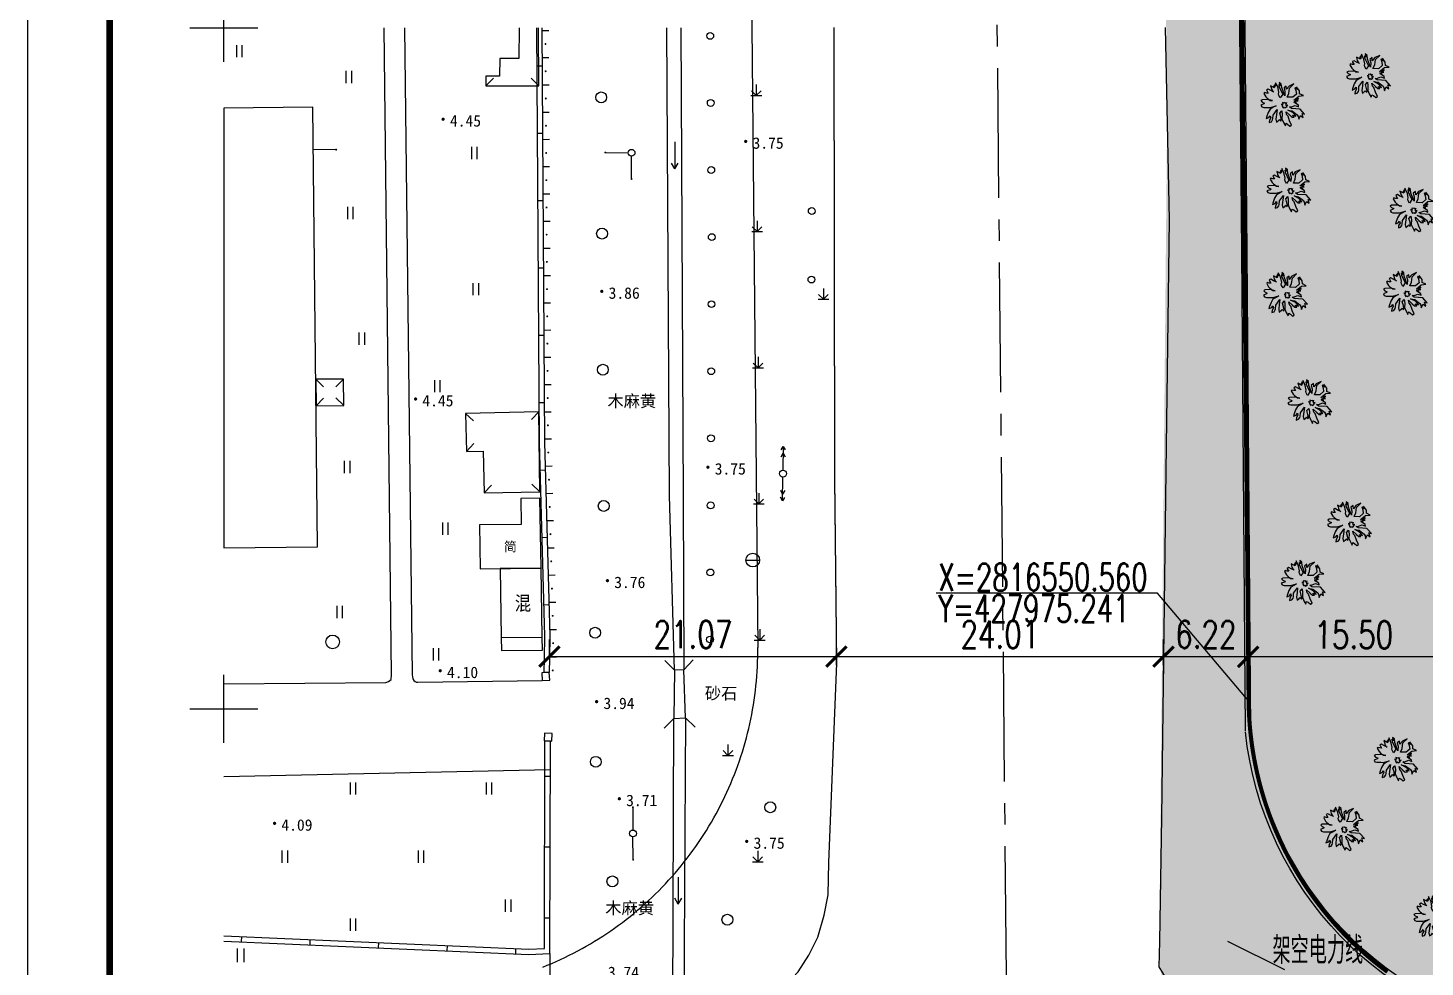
# Model space of a CAD drawing. Header units: millimetres. Extents: x 397874 to 6871063, y -8 to 5775840.
# Drawn here: x 428904.9 to 429007.4, y 2812743.5 to 2812812.5 of the extents above; entities that cross this region are included whole.
import ezdxf
from ezdxf.enums import TextEntityAlignment as Align

# ---------------------------------------------------------------- set-up
doc = ezdxf.new("R2010")
doc.units = ezdxf.units.MM
doc.header["$LTSCALE"] = 1000
for name, pattern in [('2', [0]), ('231', [3, 2, -1]), ('564', [2, 1, -1]), ('ACAD_ISO10W100', [18, 12, -3, 0, -3]), ('CENTER2', [28.575, 19.05, -3.175, 3.175, -3.175]), ('CONTINOUS', [0]), ('X1', [1.5, 1, -0.5])]:
    doc.linetypes.add(name, pattern=pattern)
doc.layers.add('FRAME', color=3, linetype='Continuous', lineweight=18)
for name, color, linetype in [('GRASST', 62, 'Continuous'), ('T1', 92, 'Continuous'), ('TK', 7, 'Continuous'), ('交通注记', 220, 'Continuous'), ('交通线', 220, 'Continuous'), ('坐标层', 7, 'Continuous'), ('居民地注记', 1, 'Continuous'), ('居民地线', 2, 'Continuous'), ('房屋面', 1, 'Continuous'), ('植被注记', 3, 'Continuous'), ('植被点', 3, 'Continuous'), ('植被线', 3, 'Continuous'), ('植被面', 3, 'Continuous'), ('水系线', 5, 'Continuous'), ('管线点', 4, 'Continuous'), ('管线线', 4, 'Continuous'), ('规划路中心线（FQ）', 2, 'Continuous'), ('规划路边线（FQ）', 7, 'Continuous'), ('高程点', 31, 'Continuous')]:
    doc.layers.add(name, color=color, linetype=linetype)
doc.styles.add('DIM', font='txt')
doc.styles.add('DMHT', font='simhei.ttf')
doc.styles.add('dxfs', font='txt.shx', dxfattribs={"width": 0.7, "bigfont": 'dxfs.shx'})
doc.styles.add('HZTXT', font='txt.shx', dxfattribs={"width": 0.75, "bigfont": 'hzdx.shx'})
doc.styles.add('JMHT', font='simhei.ttf')
doc.styles.add('JTHT', font='simhei.ttf')
doc.styles.add('ZBST', font='')
doc.styles.get('ZBST').set_extended_font_data('宋体')
doc.linetypes.add('DianXian2', pattern='A,0,[149,SSAAA.SHX,S=0.075,R=0,X=0,Y=0],-1.6', length=1.6)
doc.dimstyles.new('ISO-25', dxfattribs={"dimtxt": 2, "dimasz": 0.75, "dimexe": 1.25, "dimexo": 0.625, "dimtad": 1, "dimdec": 1, "dimdsep": 46, "dimtxsty": 'HZTXT', "dimblk": 'ARCHTICK', "dimcen": 2.5, "dimadec": 0, "dimazin": 0, "dimtfac": 1, "dimtdec": 1, "dimtmove": 0, "dimatfit": 3, "dimldrblk": 'ARCHTICK', "dimfxl": 1, "dimarcsym": 0})

# ---------------------------------------------------------------- blocks, each defined once
blk = doc.blocks.new('LV-5-1')
at = {"layer": 'T1', "color": 92, "linetype": 'Continuous'}
for p, q in [((-0.731, 0.916), (-0.701, 0.733)), ((-0.548, 0.855), (-0.731, 0.916)), ((-0.516, 1.342), (-0.547, 1.19)), ((-0.547, 1.19), (-0.487, 1.068)), ((-0.395, 1.25), (-0.516, 1.342)), ((-0.487, 1.068), (-0.426, 1.007)), ((-0.426, 1.007), (-0.243, 0.884)), ((-0.304, 1.098), (-0.395, 1.25)), ((-0.182, 1.067), (-0.304, 1.098)), ((-0.211, 1.372), (-0.242, 1.189)), ((-0.242, 1.189), (-0.182, 1.067)), ((-0.15, 1.311), (-0.211, 1.372)), ((0.062, 1.066), (-0.15, 1.311)), ((0.183, 0.852), (0.062, 1.066)), ((0.367, 0.943), (0.275, 0.791)), ((0.489, 1.156), (0.367, 0.943)), ((0.581, 1.248), (0.489, 1.156)), ((0.703, 1.247), (0.581, 1.248)), ((0.672, 1.034), (0.703, 1.247)), ((0.702, 0.973), (0.672, 1.034)), ((0.824, 1.064), (0.702, 0.973)), ((0.793, 0.698), (0.946, 1.003)), ((0.946, 1.094), (0.824, 1.064)), ((0.946, 1.003), (0.946, 1.094)), ((-1.19, 0.369), (-1.373, 0.309)), ((-1.373, 0.309), (-1.373, 0.187)), ((-1.373, 0.187), (-1.068, 0.155)), ((-1.22, 0.552), (-1.098, 0.43)), ((-0.976, 0.551), (-1.22, 0.552)), ((-1.098, 0.43), (-1.19, 0.369)), ((-1.068, 0.155), (-0.764, 0.093)), ((-0.732, 0.52), (-0.976, 0.551)), ((-0.671, 0.672), (-0.823, 0.642)), ((-0.823, 0.642), (-0.762, 0.581)), ((-0.764, 0.093), (-0.642, 0.123)), ((-0.459, 0.062), (-0.764, -0.029)), ((-0.762, 0.581), (-0.58, 0.52)), ((-0.489, 0.367), (-0.732, 0.52)), ((-0.701, 0.733), (-0.671, 0.672)), ((-0.642, 0.123), (-0.459, 0.062)), ((-0.58, 0.52), (-0.336, 0.458)), ((-0.305, 0.671), (-0.548, 0.855)), ((-0.276, 0.275), (-0.489, 0.367)), ((-0.336, 0.458), (-0.276, 0.275)), ((-0.062, 0.487), (-0.305, 0.671)), ((-0.246, 0), (-0.216, -0.03)), ((-0.154, 0), (-0.246, 0)), ((-0.243, 0.884), (-0.062, 0.487)), ((-0.154, 0.092), (-0.154, 0)), ((-0.032, 0.091), (-0.154, 0.092)), ((0.028, 0.03), (-0.032, 0.091)), ((0.09, 0.091), (0.028, 0.03)), ((0.059, -0.001), (0.09, 0.091)), ((0.275, 0.791), (0.182, 0.426)), ((0.182, 0.426), (0.183, 0.578)), ((0.183, 0.578), (0.183, 0.852)), ((0.578, 0.455), (0.793, 0.698)), ((0.67, 0.577), (0.578, 0.455)), ((0.884, 0.667), (0.67, 0.577)), ((1.006, 0.698), (0.884, 0.667)), ((1.004, 0.118), (1.187, 0.24)), ((1.126, 0.149), (1.004, 0.118)), ((1.25, 0.697), (1.006, 0.698)), ((1.248, 0.148), (1.126, 0.149)), ((1.127, 0.453), (1.188, 0.545)), ((1.31, 0.453), (1.127, 0.453)), ((1.187, 0.24), (1.34, 0.331)), ((1.188, 0.545), (1.28, 0.636)), ((1.217, -0.065), (1.461, 0.087)), ((1.339, 0.117), (1.248, 0.148)), ((1.28, 0.636), (1.25, 0.697)), ((1.34, 0.453), (1.31, 0.453)), ((1.461, 0.087), (1.339, 0.117)), ((1.34, 0.331), (1.34, 0.453)), ((-1.132, -0.607), (-1.315, -0.697)), ((-1.315, -0.697), (-1.071, -0.759)), ((-1.283, -0.393), (-1.132, -0.607)), ((-1.101, -0.454), (-1.283, -0.393)), ((-1.071, -0.759), (-1.193, -0.881)), ((-1.193, -0.881), (-0.766, -0.791)), ((-0.979, -0.455), (-1.101, -0.454)), ((-0.947, -0.089), (-1.009, -0.211)), ((-0.856, -0.181), (-1.009, -0.333)), ((-1.009, -0.211), (-0.856, -0.181)), ((-1.009, -0.333), (-0.765, -0.303)), ((-0.613, -0.303), (-0.979, -0.455)), ((-0.764, -0.029), (-0.947, -0.089)), ((-0.766, -0.791), (-0.46, -0.334)), ((-0.765, -0.303), (-0.429, -0.091)), ((-0.429, -0.091), (-0.613, -0.303)), ((-0.4, -0.639), (-0.584, -0.791)), ((-0.584, -0.791), (-0.492, -0.822)), ((-0.492, -0.822), (-0.187, -0.67)), ((-0.46, -0.334), (-0.308, -0.274)), ((-0.369, -0.396), (-0.4, -0.639)), ((-0.308, -0.274), (-0.369, -0.396)), ((-0.187, -0.67), (-0.309, -0.792)), ((-0.309, -0.792), (-0.157, -0.701)), ((-0.157, -0.701), (-0.249, -0.945)), ((-0.249, -0.945), (-0.157, -0.792)), ((-0.216, -0.03), (-0.216, -0.152)), ((-0.216, -0.152), (-0.155, -0.122)), ((-0.157, -0.792), (-0.127, -1.036)), ((-0.155, -0.122), (-0.155, -0.244)), ((-0.155, -0.244), (-0.124, -0.152)), ((-0.127, -1.036), (-0.065, -0.732)), ((-0.124, -0.152), (0.028, -0.244)), ((-0.065, -0.732), (-0.006, -1.128)), ((-0.033, -0.183), (0.089, -0.153)), ((0.028, -0.244), (-0.033, -0.183)), ((0.15, -0.031), (0.059, -0.001)), ((0.059, -0.123), (0.15, -0.031)), ((0.089, -0.153), (0.059, -0.123)), ((0.118, -0.763), (0.301, -0.459)), ((0.178, -1.068), (0.118, -0.763)), ((0.301, -0.459), (0.453, -0.672)), ((0.453, -0.672), (0.727, -0.887)), ((0.454, -0.368), (1.002, -0.461)), ((0.697, -0.521), (0.454, -0.368)), ((0.607, -0.307), (0.485, -0.063)), ((0.485, -0.063), (0.668, -0.063)), ((1.155, -0.339), (0.607, -0.307)), ((0.668, -0.063), (0.76, -0.094)), ((0.911, -0.582), (0.697, -0.521)), ((0.727, -0.887), (0.817, -1.253)), ((0.758, -0.673), (0.94, -0.765)), ((0.849, -0.917), (0.758, -0.673)), ((0.76, -0.094), (0.82, -0.155)), ((0.82, -0.155), (1.094, -0.248)), ((0.94, -0.765), (0.911, -0.582)), ((1.002, -0.461), (1.215, -0.553)), ((1.094, -0.248), (1.277, -0.279)), ((1.277, -0.401), (1.155, -0.339)), ((1.155, -0.431), (1.277, -0.401)), ((1.368, -0.492), (1.155, -0.431)), ((1.215, -0.553), (1.368, -0.492)), ((1.339, -0.065), (1.217, -0.065)), ((1.247, -0.126), (1.339, -0.065)), ((1.369, -0.127), (1.247, -0.126)), ((1.277, -0.279), (1.46, -0.279)), ((1.278, -0.157), (1.369, -0.127)), ((1.4, -0.157), (1.278, -0.157)), ((1.338, -0.187), (1.4, -0.157)), ((1.46, -0.279), (1.338, -0.187)), ((-0.006, -1.128), (-0.128, -1.402)), ((-0.128, -1.402), (0.086, -1.25)), ((0.086, -1.25), (0.268, -1.342)), ((0.391, -1.16), (0.178, -1.068)), ((0.268, -1.342), (0.573, -1.313)), ((0.39, -1.282), (0.573, -1.191)), ((0.573, -1.313), (0.39, -1.282)), ((0.573, -1.191), (0.391, -1.16)), ((0.817, -1.253), (0.849, -0.917))]:
    blk.add_line(p, q, dxfattribs=at)
at = {"layer": 'T1', "color": 92, "linetype": 'Continuous', "style": 'DIM', "flags": 1}
for tag in ['XVALUE', 'YVALUE']:
    blk.add_attdef(tag, (0.028, 0.03), '', height=0.00002, rotation=359.82544, dxfattribs=at)
blk = doc.blocks.new('2120110')
at = {"color": 0, "style": 'JMHT'}
blk.add_text('简', height=1.4, dxfattribs=at).set_placement((0, 0), align=Align.MIDDLE_CENTER)
blk = doc.blocks.new('2431010')
at = {"color": 0, "linetype": 'Continuous', "flags": 128}
blk.add_lwpolyline([(0, 0), (0, 0.8)], dxfattribs=at)
blk = doc.blocks.new('8431010')
at = {"color": 0, "linetype": 'Continuous', "flags": 128}
blk.add_lwpolyline([(0, 0), (0, 1)], dxfattribs=at)
blk = doc.blocks.new('8522020')
at = {"linetype": '2'}
h = blk.add_hatch(color=0, dxfattribs=at)
edge = h.paths.add_edge_path(flags=0)
edge.add_arc((0, 0.5), 0.15, 0, 360)
blk = doc.blocks.new('4511020')
at = {"color": 0, "linetype": 'Continuous', "flags": 128}
blk.add_lwpolyline([(0, 0), (0, 2)], dxfattribs=at)
blk = doc.blocks.new('532100')
at = {"color": 0, "linetype": 'Continuous', "lineweight": -3, "flags": 128}
blk.add_lwpolyline([(-1, 0), (1, 0)], dxfattribs=at)
at = {"color": 0, "linetype": 'Continuous', "lineweight": -3}
blk.add_circle((0, 0), 1, dxfattribs=at)
blk = doc.blocks.new('582000')
at = {"color": 0, "linetype": 'Continuous', "lineweight": -3}
blk.add_circle((0, 0), 1, dxfattribs=at)
blk = doc.blocks.new('5113010')
at = {"color": 0, "linetype": 'Continuous', "flags": 128}
for points in [[(4, 0), (0.5, 0)], [(2.48, 0.3), (3, 0), (2.48, -0.3)], [(3.48, 0.3), (4, 0), (3.48, -0.3)]]:
    blk.add_lwpolyline(points, dxfattribs=at)
blk = doc.blocks.new('513200')
at = {"color": 0, "linetype": 'Continuous', "lineweight": -3}
blk.add_circle((0, 0), 0.5, dxfattribs=at)
blk = doc.blocks.new('5210030')
at = {"linetype": '2'}
h = blk.add_hatch(color=0, dxfattribs=at)
edge = h.paths.add_edge_path(flags=0)
edge.add_arc((3.85, 0), 0.15, 0, 360)
at = {"color": 0, "linetype": 'Continuous', "flags": 128}
blk.add_lwpolyline([(3.8, 0), (0.5, 0)], dxfattribs=at)
blk = doc.blocks.new('6711002')
at = {"color": 0, "linetype": 'Continuous', "flags": 128}
for points in [[(0, 0), (4, 0)], [(4, 0), (3.13, 0.5)], [(4, 0), (3.13, -0.5)]]:
    blk.add_lwpolyline(points, dxfattribs=at)
blk = doc.blocks.new('831000')
at = {"linetype": '2'}
h = blk.add_hatch(color=0, dxfattribs=at)
edge = h.paths.add_edge_path(flags=0)
edge.add_arc((0, 0), 0.25, 0, 360)
blk = doc.blocks.new('937100')
at = {"color": 0, "linetype": 'Continuous', "lineweight": -3}
blk.add_circle((0, 0), 0.8, dxfattribs=at)
blk = doc.blocks.new('954200')
at = {"color": 0, "linetype": 'Continuous', "lineweight": -3, "flags": 128}
for points in [[(-0.8, 0), (0.8, 0)], [(-0.707, 0.707), (0, 0)], [(0, 1.6), (0, 0), (0.707, 0.707)]]:
    blk.add_lwpolyline(points, dxfattribs=at)
blk = doc.blocks.new('941100')
at = {"color": 0, "linetype": 'Continuous', "lineweight": -3, "flags": 128}
for points in [[(-0.5, 2), (-0.5, 0)], [(0.5, 2), (0.5, 0)]]:
    blk.add_lwpolyline(points, dxfattribs=at)
blk = doc.blocks.new('931300')
at = {"color": 0, "linetype": 'Continuous', "lineweight": -3}
blk.add_circle((0, 0), 0.8, dxfattribs=at)
blk = doc.blocks.new('944100')
at = {"color": 0, "linetype": 'Continuous', "lineweight": -3, "flags": 128}
for points in [[(-0.4, 1.8), (-0.4, 0)], [(0.4, 1.8), (0.4, 0)]]:
    blk.add_lwpolyline(points, dxfattribs=at)
blk = doc.blocks.new('9376010')
at = {"color": 0, "linetype": 'Continuous'}
blk.add_circle((0, 0), 0.5, dxfattribs=at)
blk = doc.blocks.new('_ArchTick')
at = {"color": 0, "linetype": 'ByBlock', "const_width": 0.15}
blk.add_lwpolyline([(-0.5, -0.5), (0.5, 0.5)], dxfattribs=at)
blk = doc.blocks.new('*D663')
at = {"color": 0, "linetype": 'CONTINOUS', "lineweight": -2, "transparency": 16777216}
for p, q in [((428988.23, 2812767.16), (428988.23, 2812765.05)), ((428994.45, 2812767.16), (428994.45, 2812765.05)), ((428994.45, 2812766.3), (428988.23, 2812766.3))]:
    blk.add_line(p, q, dxfattribs=at)
at = {"layer": 'Defpoints', "color": 0, "linetype": 'CONTINOUS', "transparency": 16777216}
for p in [(428988.23, 2812767.79), (428994.45, 2812767.79), (428988.23, 2812766.3)]:
    blk.add_point(p, dxfattribs=at)
at = {"color": 0, "linetype": 'CONTINOUS', "lineweight": -2, "transparency": 16777216, "xscale": 1.5, "yscale": 1.5, "zscale": 1.5, "rotation": 180}
blk.add_blockref('_ArchTick', (428988.23, 2812766.3), dxfattribs=at)
at = {"color": 0, "linetype": 'CONTINOUS', "lineweight": -2, "transparency": 16777216, "xscale": 1.5, "yscale": 1.5, "zscale": 1.5}
blk.add_blockref('_ArchTick', (428994.45, 2812766.3), dxfattribs=at)
at = {"color": 0, "linetype": 'CONTINOUS', "transparency": 16777216, "insert": (428991.34, 2812767.92), "char_height": 2, "attachment_point": 5, "style": 'HZTXT'}
blk.add_mtext('6.22', dxfattribs=at)
blk = doc.blocks.new('_None')
blk = doc.blocks.new('*D669')
at = {"color": 0, "linetype": 'CONTINOUS', "lineweight": -2, "transparency": 16777216}
for p, q in [((428994.45, 2812766.3), (428994.45, 2812767.54)), ((429009.95, 2812766.29), (429009.95, 2812767.53)), ((429009.95, 2812766.28), (428994.45, 2812766.29))]:
    blk.add_line(p, q, dxfattribs=at)
at = {"layer": 'Defpoints', "color": 0, "linetype": 'CONTINOUS', "transparency": 16777216}
for p in [(428994.45, 2812766.29), (428994.45, 2812765.67), (429009.95, 2812765.67)]:
    blk.add_point(p, dxfattribs=at)
at = {"color": 0, "linetype": 'CONTINOUS', "lineweight": -2, "transparency": 16777216, "xscale": 1.5, "yscale": 1.5, "zscale": 1.5}
for p, rotation in [((428994.45, 2812766.29), 179.9845477644681), ((429009.95, 2812766.28), 359.9845477644682)]:
    blk.add_blockref('_ArchTick', p, dxfattribs=dict(at, rotation=rotation))
at = {"color": 0, "linetype": 'CONTINOUS', "transparency": 16777216, "insert": (429002.2, 2812767.91), "char_height": 2, "attachment_point": 5, "rotation": 359.9845, "style": 'HZTXT'}
blk.add_mtext('15.50', dxfattribs=at)
blk = doc.blocks.new('*D670')
at = {"color": 0, "linetype": 'CONTINOUS', "lineweight": -2, "transparency": 16777216}
for p, q in [((428964.22, 2812765.67), (428964.22, 2812767.55)), ((428988.23, 2812765.67), (428988.23, 2812767.55)), ((428988.23, 2812766.3), (428964.22, 2812766.3))]:
    blk.add_line(p, q, dxfattribs=at)
at = {"layer": 'Defpoints', "color": 0, "linetype": 'CONTINOUS', "transparency": 16777216}
for p in [(428964.22, 2812766.3), (428964.22, 2812765.05), (428988.23, 2812765.05)]:
    blk.add_point(p, dxfattribs=at)
at = {"color": 0, "linetype": 'CONTINOUS', "lineweight": -2, "transparency": 16777216, "xscale": 1.5, "yscale": 1.5, "zscale": 1.5}
for p, rotation in [((428964.22, 2812766.3), 180.0000000011113), ((428988.23, 2812766.3), 1.111351011218176e-09)]:
    blk.add_blockref('_ArchTick', p, dxfattribs=dict(at, rotation=rotation))
at = {"color": 0, "linetype": 'CONTINOUS', "transparency": 16777216, "insert": (428976.22, 2812767.92), "char_height": 2, "attachment_point": 5, "rotation": 0, "style": 'HZTXT'}
blk.add_mtext('24.01', dxfattribs=at)
blk = doc.blocks.new('*D671')
at = {"color": 0, "linetype": 'CONTINOUS', "lineweight": -2, "transparency": 16777216}
for p, q in [((428943.15, 2812766.3), (428943.15, 2812767.55)), ((428964.22, 2812766.3), (428964.22, 2812767.55)), ((428964.22, 2812766.3), (428943.15, 2812766.3))]:
    blk.add_line(p, q, dxfattribs=at)
at = {"layer": 'Defpoints', "color": 0, "linetype": 'CONTINOUS', "transparency": 16777216}
for p in [(428943.15, 2812766.3), (428943.15, 2812765.67), (428964.22, 2812765.67)]:
    blk.add_point(p, dxfattribs=at)
at = {"color": 0, "linetype": 'CONTINOUS', "lineweight": -2, "transparency": 16777216, "xscale": 1.5, "yscale": 1.5, "zscale": 1.5, "rotation": 180}
blk.add_blockref('_ArchTick', (428943.15, 2812766.3), dxfattribs=at)
at = {"color": 0, "linetype": 'CONTINOUS', "lineweight": -2, "transparency": 16777216, "xscale": 1.5, "yscale": 1.5, "zscale": 1.5}
blk.add_blockref('_ArchTick', (428964.22, 2812766.3), dxfattribs=at)
at = {"color": 0, "linetype": 'CONTINOUS', "transparency": 16777216, "insert": (428953.68, 2812767.92), "char_height": 2, "attachment_point": 5, "style": 'HZTXT'}
blk.add_mtext('21.07', dxfattribs=at)
blk = doc.blocks.new('a1-25')
at = {"layer": 'FRAME', "lineweight": 18}
for p, q in [((432556.65, 2815900.96), (432556.65, 2815059.96)), ((432566.65, 2815875.96), (432566.65, 2815069.96))]:
    blk.add_line(p, q, dxfattribs=at)

msp = doc.modelspace()

# ---------------------------------------------------------------- hatches: boundary and pattern name
at = {"linetype": 'CONTINOUS'}
h = msp.add_hatch(dxfattribs=at)
h.set_pattern_fill('GRASS', color=3, scale=0.054, style=0)
h.set_pattern_definition([(90, (428986.6436, 2812723.6871), (-0.969867, 0.969867), [0.257175, -1.682559]), (45, (428986.6436, 2812723.6871), (-0.9698677, 0.9698677), [0.257175, -1.114425]), (135, (428986.6436, 2812723.6871), (-0.9698677, -0.9698677), [0.257175, -1.114425])])
edge = h.paths.add_edge_path()
edge.add_line((428996.534, 2812984.894), (429007.751, 2812986.572))
edge.add_arc((428245.5, 2812967.568), 762.487, 0.233679, 1.428202, ccw=False)
edge.add_line((429007.981, 2812970.678), (429010.393, 2812757.703))
edge.add_arc((429028.392, 2812757.891), 18, 180.59848, 268.15967)
edge.add_line((429027.814, 2812739.9), (429168.81, 2812735.37))
edge.add_arc((429182.64, 2812620.562), 115.638, 87.64632, 96.86841, ccw=False)
edge.add_line((429187.389, 2812736.102), (429187.391, 2812858.041))
edge.add_arc((425829.037, 2812780.795), 3359.242, 1.317645, 1.469012)
edge.add_line((429187.175, 2812866.913), (429187.032, 2812877.852))
edge.add_line((429187.032, 2812877.852), (429191.391, 2812878.102))
edge.add_line((429191.391, 2812878.102), (429191.395, 2812730.731))
edge.add_line((429191.395, 2812730.731), (429255.258, 2812727.933))
edge.add_line((429255.258, 2812727.933), (429255.258, 2812723.687))
edge.add_line((429255.258, 2812723.687), (429168.385, 2812728.376))
edge.add_line((429168.385, 2812728.376), (429129.36, 2812730.11))
edge.add_line((429129.36, 2812730.11), (429091.518, 2812731.731))
edge.add_line((429091.518, 2812731.731), (429068.655, 2812732.74))
edge.add_line((429068.655, 2812732.74), (428995.964, 2812736.193))
edge.add_arc((428996.365, 2812744.639), 8.455, 181.28443, 267.28067, ccw=False)
edge.add_line((428987.912, 2812744.449), (428988.493, 2812805.44))
edge.add_line((428988.493, 2812805.44), (428987.758, 2812883.63))
edge.add_line((428987.758, 2812883.63), (428987.248, 2812934.771))
edge.add_line((428987.248, 2812934.771), (428986.762, 2812983.747))
edge.add_line((428986.762, 2812983.747), (428996.534, 2812984.894))
at = {"layer": 'GRASST'}
h = msp.add_hatch(dxfattribs=at)
h.set_pattern_fill('GRASS', color=256, scale=0.685569, angle=-100.51202, style=0)
h.set_pattern_definition([(349.48798, (428814.32374, 2812641.67873), (0.56507695, 0.3881921), [0.1285442, -0.840997]), (304.48798, (428814.32374, 2812641.6787), (0.565077, 0.3881921), [0.1285442, -0.557025]), (34.48798, (428814.32374, 2812641.6787), (-0.3881921, 0.565077), [0.1285442, -0.557025])])
edge = h.paths.add_edge_path()
edge.add_line((429015.293, 2812841.754), (429015.284, 2812842.798))
edge.add_line((429024.031, 2812843.519), (429037.386, 2812841.754))
edge.add_line((429037.386, 2812841.754), (429024.031, 2812843.519))
edge.add_line((429024.031, 2812843.519), (429015.261, 2812845.292))
edge = h.paths.add_edge_path(flags=16)
edge.add_arc((429026.34, 2595507.449), 217334.306, 89.99708791, 90.00291209, ccw=False)
edge.add_arc((429026.34, 2812812.722), 31.063, 69.16969, 110.83031)

# ---------------------------------------------------------------- linework, layer by layer
at = {"color": 3, "linetype": 'CONTINOUS'}
msp.add_line((428992.931, 2812745.41), (428997.114, 2812743.336), dxfattribs=at)
msp.add_lwpolyline([(429261.258, 2813099.898), (429261.258, 2812595.298), (428904.858, 2812595.298), (428904.858, 2813099.898)], close=True)
at = {"color": 3, "linetype": 'CONTINOUS', "const_width": 0.5}
msp.add_lwpolyline([(428910.858, 2812601.298), (429255.258, 2812601.298), (429255.258, 2813084.898), (428910.858, 2813084.898), (428910.858, 2812601.298)], dxfattribs=at)
at = {"color": 1, "linetype": 'CENTER2', "ltscale": 0.0005, "flags": 128}
msp.add_lwpolyline([(428973.837, 2813038.115), (428976.78, 2812732.141)], dxfattribs=at)
msp.add_lwpolyline([(428973.837, 2813038.115), (428976.78, 2812732.141)], dxfattribs=at)
msp.add_lwpolyline([(428973.837, 2813038.115), (428976.78, 2812732.141)], dxfattribs=at)
msp.add_lwpolyline([(428973.837, 2813038.115), (428976.78, 2812732.141)], dxfattribs=at)
at = {"color": 1, "linetype": 'CONTINOUS', "const_width": 0.3}
msp.add_lwpolyline([(429004.673, 2812743.155), (429004.391, 2812743.365), (429004.113, 2812743.579), (429003.837, 2812743.797), (429003.565, 2812744.019), (429003.295, 2812744.244), (429003.029, 2812744.473), (429002.766, 2812744.706), (429002.507, 2812744.943), (429002.251, 2812745.183), (429001.998, 2812745.427), (429001.749, 2812745.675), (429001.503, 2812745.926), (429001.261, 2812746.18), (429001.022, 2812746.438), (429000.787, 2812746.699), (429000.556, 2812746.963), (429000.328, 2812747.23), (429000.104, 2812747.501), (428999.884, 2812747.775), (428999.668, 2812748.052), (428999.456, 2812748.331), (428999.247, 2812748.614), (428999.043, 2812748.9), (428998.843, 2812749.188), (428998.647, 2812749.48), (428998.455, 2812749.774), (428998.267, 2812750.07), (428998.083, 2812750.37), (428997.904, 2812750.672), (428997.728, 2812750.976), (428997.557, 2812751.283), (428997.391, 2812751.592), (428997.228, 2812751.904), (428997.071, 2812752.217), (428996.917, 2812752.533), (428996.768, 2812752.851), (428996.624, 2812753.171), (428996.484, 2812753.493), (428996.348, 2812753.818), (428996.217, 2812754.143), (428996.091, 2812754.471), (428995.969, 2812754.801), (428995.852, 2812755.132), (428995.74, 2812755.464), (428995.632, 2812755.799), (428995.529, 2812756.135), (428995.431, 2812756.472), (428995.337, 2812756.81), (428995.248, 2812757.15), (428995.164, 2812757.491), (428995.085, 2812757.833), (428995.011, 2812758.177), (428994.941, 2812758.521), (428994.877, 2812758.866), (428994.817, 2812759.212), (428994.762, 2812759.559), (428994.712, 2812759.907), (428994.667, 2812760.255), (428994.626, 2812760.604), (428994.591, 2812760.953), (428994.56, 2812761.303), (428994.535, 2812761.654), (428994.514, 2812762.004), (428994.499, 2812762.355), (428994.488, 2812762.706), (428994.482, 2812763.057), (428992.108, 2813009.92)], dxfattribs=at)
msp.add_lwpolyline([(429004.673, 2812743.155), (429004.391, 2812743.365), (429004.113, 2812743.579), (429003.837, 2812743.797), (429003.565, 2812744.019), (429003.295, 2812744.244), (429003.029, 2812744.473), (429002.766, 2812744.706), (429002.507, 2812744.943), (429002.251, 2812745.183), (429001.998, 2812745.427), (429001.749, 2812745.675), (429001.503, 2812745.926), (429001.261, 2812746.18), (429001.022, 2812746.438), (429000.787, 2812746.699), (429000.556, 2812746.963), (429000.328, 2812747.23), (429000.104, 2812747.501), (428999.884, 2812747.775), (428999.668, 2812748.052), (428999.456, 2812748.331), (428999.247, 2812748.614), (428999.043, 2812748.9), (428998.843, 2812749.188), (428998.647, 2812749.48), (428998.455, 2812749.774), (428998.267, 2812750.07), (428998.083, 2812750.37), (428997.904, 2812750.672), (428997.728, 2812750.976), (428997.557, 2812751.283), (428997.391, 2812751.592), (428997.228, 2812751.904), (428997.071, 2812752.217), (428996.917, 2812752.533), (428996.768, 2812752.851), (428996.624, 2812753.171), (428996.484, 2812753.493), (428996.348, 2812753.818), (428996.217, 2812754.143), (428996.091, 2812754.471), (428995.969, 2812754.801), (428995.852, 2812755.132), (428995.74, 2812755.464), (428995.632, 2812755.799), (428995.529, 2812756.135), (428995.431, 2812756.472), (428995.337, 2812756.81), (428995.248, 2812757.15), (428995.164, 2812757.491), (428995.085, 2812757.833), (428995.011, 2812758.177), (428994.941, 2812758.521), (428994.877, 2812758.866), (428994.817, 2812759.212), (428994.762, 2812759.559), (428994.712, 2812759.907), (428994.667, 2812760.255), (428994.626, 2812760.604), (428994.591, 2812760.953), (428994.56, 2812761.303), (428994.535, 2812761.654), (428994.514, 2812762.004), (428994.499, 2812762.355), (428994.488, 2812762.706), (428994.482, 2812763.057), (428992.108, 2813009.92)], dxfattribs=at)
at = {"layer": 'TK', "color": 151, "linetype": 'Continuous'}
for p, q in [((428919.236, 2812809.969), (428919.236, 2812814.969)), ((428916.736, 2812812.469), (428921.736, 2812812.469)), ((428919.236, 2812759.969), (428919.236, 2812764.969)), ((428916.736, 2812762.469), (428921.736, 2812762.469))]:
    msp.add_line(p, q, dxfattribs=at)
at = {"layer": '交通线', "color": 151, "linetype": '564', "lineweight": -3, "ltscale": 0.5, "flags": 128}
for points in [[(428919.236, 2812764.309), (428931.134, 2812764.414), (428931.325, 2812764.478), (428931.526, 2812764.62), (428931.559, 2812764.955), (428931.016, 2812812.469)], [(428932.516, 2812812.469), (428933.057, 2812764.964), (428933.122, 2812764.674), (428933.185, 2812764.556), (428933.293, 2812764.485), (428933.377, 2812764.44), (428933.477, 2812764.429), (428942.61, 2812764.555)], [(428919.236, 2812757.493), (428943.209, 2812758.01)]]:
    msp.add_lwpolyline(points, dxfattribs=at)
at = {"layer": '交通线', "color": 151, "linetype": 'X1', "lineweight": -3, "ltscale": 0.5, "flags": 128}
for points in [[(428952.323, 2812765.306), (428952.291, 2812761.763)], [(428953.126, 2812761.798), (428953.019, 2812765.328)]]:
    msp.add_lwpolyline(points, dxfattribs=at)
at = {"layer": '交通线', "color": 151, "linetype": 'Continuous', "lineweight": -3, "ltscale": 0.5, "flags": 128}
for points in [[(428953.019, 2812765.328), (428952.323, 2812765.306)], [(428952.291, 2812761.763), (428953.126, 2812761.798)]]:
    msp.add_lwpolyline(points, dxfattribs=at)
at = {"layer": '坐标层', "color": 0, "linetype": 'Continuous'}
for p, q in [((428987.784, 2812770.97), (428971.547, 2812770.97)), ((428994.482, 2812763.057), (428987.784, 2812770.97))]:
    msp.add_line(p, q, dxfattribs=at)
at = {"layer": '居民地线', "color": 151, "linetype": 'Continuous', "lineweight": -3, "ltscale": 0.5, "flags": 128}
for points in [[(429180.458, 2813015.362), (429191.683, 2813015.362), (429191.683, 2812730.502), (429015.97, 2812738.205, -0.3431461), (428994.244, 2812760.791, -0.3431461)], [(429180.458, 2813015.185), (429191.283, 2813015.138), (429191.283, 2812731.002), (429016.007, 2812738.685, -0.3429246), (428994.641, 2812760.915)]]:
    msp.add_lwpolyline(points, format="xyb", dxfattribs=at)
at = {"layer": '居民地线', "color": 151, "linetype": 'Continuous', "lineweight": -3, "ltscale": 0.5}
for points in [[(428994.243, 2812760.842), (428993.983, 2812796.033), (428992.19, 2812995.561)], [(428994.643, 2812760.845), (428994.383, 2812796.036), (428992.689, 2812984.545)]]:
    msp.add_lwpolyline(points, dxfattribs=at)
at = {"layer": '居民地线', "color": 151, "linetype": 'Continuous', "lineweight": -3, "ltscale": 0.5, "flags": 128}
for points in [[(428942.198, 2812812.469), (428942.392, 2812782.043), (428942.775, 2812767.811), (428942.754, 2812766.186), (428942.737, 2812765.156)], [(428942.598, 2812812.469), (428942.792, 2812782.05), (428943.175, 2812767.814), (428943.154, 2812766.18), (428943.137, 2812765.149)], [(428919.236, 2812745.811), (428941.631, 2812744.829), (428942.787, 2812744.879), (428942.813, 2812760.107)], [(428919.236, 2812745.411), (428941.631, 2812744.429), (428943.187, 2812744.496), (428943.213, 2812760.106)], [(428943.213, 2812760.106), (428942.813, 2812760.107)], [(428943.208, 2812757.505), (428942.808, 2812757.505)], [(428943.2, 2812752.301), (428942.8, 2812752.302)], [(428943.191, 2812747.098), (428942.791, 2812747.098)], [(428920.535, 2812745.354), (428920.552, 2812745.753)], [(428925.568, 2812745.133), (428925.586, 2812745.533)], [(428930.602, 2812744.913), (428930.62, 2812745.312)], [(428935.636, 2812744.692), (428935.654, 2812745.091)], [(428940.67, 2812744.471), (428940.687, 2812744.871)]]:
    msp.add_lwpolyline(points, dxfattribs=at)
at = {"layer": '居民地线', "color": 151, "linetype": '231', "lineweight": -3, "ltscale": 0.5, "flags": 128}
msp.add_lwpolyline([(428939.605, 2812767.696), (428939.618, 2812766.746), (428942.648, 2812766.786), (428942.622, 2812767.737)], dxfattribs=at)
at = {"layer": '居民地线', "color": 151, "linetype": 'Continuous', "lineweight": -3, "ltscale": 0.5, "flags": 128}
for points in [[(428942.578, 2812765.117), (428942.61, 2812764.555), (428943.169, 2812764.586), (428943.137, 2812765.149)], [(428942.776, 2812760.689), (428942.751, 2812760.126), (428943.311, 2812760.102), (428943.335, 2812760.665)]]:
    msp.add_lwpolyline(points, close=True, dxfattribs=at)
at = {"layer": '房屋面', "color": 151, "linetype": 'Continuous', "lineweight": -3, "ltscale": 0.5, "flags": 128}
for points in [[(428940.916, 2812812.469), (428940.896, 2812810.218), (428939.497, 2812810.233), (428939.486, 2812808.923), (428938.48, 2812808.932), (428938.473, 2812808.219), (428942.375, 2812808.214), (428942.348, 2812812.469)], [(428939.041, 2812808.782), (428938.473, 2812808.219)], [(428941.808, 2812808.778), (428942.375, 2812808.214)], [(428926.561, 2812786.108), (428925.99, 2812786.667)], [(428927.465, 2812786.117), (428928.025, 2812786.688)], [(428926.569, 2812785.288), (428926.01, 2812784.717)], [(428927.474, 2812785.297), (428928.045, 2812784.738)], [(428937.57, 2812783.612), (428936.993, 2812784.166)], [(428941.82, 2812783.708), (428942.377, 2812784.282)], [(428937.604, 2812781.95), (428937.05, 2812781.373)], [(428938.897, 2812778.9), (428938.343, 2812778.323)], [(428941.863, 2812778.966), (428942.437, 2812778.409)]]:
    msp.add_lwpolyline(points, dxfattribs=at)
for points in [[(428919.236, 2812774.285), (428926.116, 2812774.356), (428925.785, 2812806.641), (428919.236, 2812806.574)], [(428928.025, 2812786.688), (428925.99, 2812786.667), (428926.01, 2812784.717), (428928.045, 2812784.738)], [(428942.377, 2812784.282), (428936.993, 2812784.166), (428937.05, 2812781.373), (428938.28, 2812781.398), (428938.343, 2812778.323), (428942.437, 2812778.409)], [(428942.452, 2812777.945), (428941.037, 2812777.922), (428941.064, 2812776.007), (428938.022, 2812775.97), (428938.064, 2812772.743), (428942.535, 2812772.803)], [(428942.535, 2812772.803), (428939.538, 2812772.763), (428939.605, 2812767.696), (428942.622, 2812767.737)]]:
    msp.add_lwpolyline(points, close=True, dxfattribs=at)
at = {"layer": '植被线', "color": 151, "linetype": 'DianXian2', "lineweight": -3, "ltscale": 0.5, "flags": 128}
msp.add_lwpolyline([(428943.187, 2812744.496), (428943.235, 2812737.651)], dxfattribs=at)
at = {"layer": '水系线', "color": 151, "linetype": 'Continuous', "lineweight": -3, "ltscale": 0.5, "flags": 128}
for points in [[(428952.323, 2812765.306), (428951.971, 2812778.132), (428951.76, 2812812.469)], [(428952.791, 2812812.469), (428952.962, 2812777.984), (428953.019, 2812765.328)], [(428952.212, 2812740.696), (428952.291, 2812761.763)], [(428953.126, 2812761.798), (428953.017, 2812740.753)]]:
    msp.add_lwpolyline(points, dxfattribs=at)
at = {"layer": '规划路中心线（FQ）', "color": 2, "linetype": 'ACAD_ISO10W100', "ltscale": 0.5, "flags": 128}
for points in [[(428964.246, 2812765.793), (428964.089, 2812779.371), (428964.042, 2812812.469)], [(428964.251, 2812765.821), (428964.094, 2812779.399), (428964.047, 2812812.497)], [(428988.35, 2812812.497), (428988.635, 2812798.382), (428988.399, 2812779.928), (428988.074, 2812754.505), (428987.932, 2812745.381), (428987.892, 2812743.518), (428988.161, 2812743.085), (428988.432, 2812742.654), (428988.704, 2812742.225), (428988.98, 2812741.8), (428989.228, 2812741.345), (428989.439, 2812740.996), (428989.696, 2812740.593), (428990.083, 2812740.153), (428990.474, 2812739.795), (428990.811, 2812739.434), (428991.168, 2812739.095), (428991.261, 2812739.013), (428991.634, 2812738.691), (428992.027, 2812738.391), (428992.435, 2812738.107), (428992.856, 2812737.836), (428993.285, 2812737.574), (428993.719, 2812737.317), (428994.156, 2812737.063), (428994.68, 2812736.8), (428995.225, 2812736.562), (428995.544, 2812736.372), (428995.685, 2812736.289), (428995.828, 2812736.238), (428996.1, 2812736.148), (428996.599, 2812736.106), (428997.097, 2812736.064), (428997.595, 2812736.022), (428998.093, 2812735.98), (428998.592, 2812735.939), (428999.09, 2812735.898), (428999.589, 2812735.858), (429000.087, 2812735.818), (429000.585, 2812735.779), (429001.084, 2812735.741), (429001.582, 2812735.703), (429002.081, 2812735.666), (429002.58, 2812735.631), (429002.779, 2812735.617), (429003.278, 2812735.582), (429004.056, 2812735.529)], [(428952.742, 2812738.086), (428953.539, 2812738.287), (428957.965, 2812740.268), (428959.891, 2812741.537), (428961.402, 2812743.152), (428962.202, 2812744.374), (428962.853, 2812745.696), (428963.314, 2812747.314), (428963.606, 2812748.82), (428963.668, 2812751.196), (428964.251, 2812765.821)]]:
    msp.add_lwpolyline(points, dxfattribs=at)
at = {"layer": '规划路边线（FQ）', "color": 7, "linetype": 'Continuous', "ltscale": 0.5, "flags": 128}
for points in [[(428956.149, 2813005.134), (428958.44, 2812766.984)], [(428942.663, 2812743.507), (428942.99, 2812743.64), (428943.316, 2812743.777), (428943.64, 2812743.919), (428943.962, 2812744.066), (428944.282, 2812744.217), (428944.6, 2812744.372), (428944.915, 2812744.532), (428945.228, 2812744.697), (428945.539, 2812744.866), (428945.847, 2812745.039), (428946.153, 2812745.217), (428946.456, 2812745.399), (428946.757, 2812745.585), (428947.055, 2812745.776), (428947.35, 2812745.97), (428947.643, 2812746.169), (428947.933, 2812746.372), (428948.219, 2812746.579), (428948.503, 2812746.79), (428948.784, 2812747.006), (428949.062, 2812747.225), (428949.336, 2812747.448), (428949.608, 2812747.674), (428949.876, 2812747.905), (428950.141, 2812748.139), (428950.402, 2812748.378), (428950.66, 2812748.619), (428950.915, 2812748.865), (428951.166, 2812749.114), (428951.414, 2812749.366), (428951.658, 2812749.622), (428951.899, 2812749.881), (428952.136, 2812750.144), (428952.368, 2812750.41), (428952.598, 2812750.68), (428952.823, 2812750.952), (428953.045, 2812751.228), (428953.262, 2812751.507), (428953.476, 2812751.789), (428953.685, 2812752.074), (428953.891, 2812752.362), (428954.092, 2812752.653), (428954.289, 2812752.946), (428954.483, 2812753.243), (428954.672, 2812753.542), (428954.856, 2812753.843), (428955.037, 2812754.148), (428955.213, 2812754.454), (428955.384, 2812754.764), (428955.552, 2812755.075), (428955.714, 2812755.389), (428955.873, 2812755.706), (428956.027, 2812756.024), (428956.176, 2812756.345), (428956.321, 2812756.667), (428956.461, 2812756.992), (428956.597, 2812757.319), (428956.728, 2812757.647), (428956.854, 2812757.978), (428956.976, 2812758.31), (428957.093, 2812758.644), (428957.205, 2812758.979), (428957.313, 2812759.316), (428957.415, 2812759.654), (428957.513, 2812759.994), (428957.606, 2812760.336), (428957.695, 2812760.678), (428957.778, 2812761.022), (428957.857, 2812761.367), (428957.93, 2812761.713), (428957.999, 2812762.06), (428958.063, 2812762.408), (428958.122, 2812762.756), (428958.176, 2812763.106), (428958.225, 2812763.456), (428958.269, 2812763.807), (428958.308, 2812764.159), (428958.342, 2812764.511), (428958.371, 2812764.863), (428958.395, 2812765.216), (428958.414, 2812765.569), (428958.428, 2812765.923), (428958.437, 2812766.277), (428958.441, 2812766.63), (428958.44, 2812766.984)]]:
    msp.add_lwpolyline(points, dxfattribs=at)

# ---------------------------------------------------------------- block references
at = {"color": 3, "linetype": 'CONTINOUS', "xscale": 0.6000000000000227, "yscale": 0.6000000000000227, "zscale": 0.6000000000000227}
msp.add_blockref('a1-25', (169370.869, 1123559.32), dxfattribs=at)
at = {"layer": 'GRASST', "xscale": 1.154735999051131, "yscale": 1.154735999051131, "zscale": 1.154735999051131, "rotation": 120.0001998542545}
for p in [(429003.326, 2812808.914), (428997.024, 2812806.815), (428997.48, 2812800.516), (429006.517, 2812799.077), (429006.026, 2812792.962), (428997.225, 2812792.861), (428999.024, 2812784.968), (429001.936, 2812776.02), (428998.53, 2812771.705), (429005.34, 2812758.722), (429001.411, 2812753.622), (429008.255, 2812747.056)]:
    msp.add_blockref('LV-5-1', p, dxfattribs=at)
at = {"layer": '交通线', "color": 151}
for p, xscale, yscale, rotation in [((428952.323, 2812765.306), 0.4999999998753046, 0.4999999998753046, 44.49008641228981), ((428953.019, 2812765.328), 0.5000000001149633, 0.5000000001149633, 316.7281934633809), ((428952.291, 2812761.763), 0.4999999998857952, 0.4999999998857952, 134.4900857472509), ((428953.126, 2812761.798), 0.4999999999981944, 0.4999999999981944, 226.7282214829738)]:
    msp.add_blockref('4511020', p, dxfattribs=dict(at, xscale=xscale, yscale=yscale, rotation=rotation))
at = {"layer": '居民地线', "color": 151}
for name, p, xscale, yscale, rotation in [('8431010', (428942.599, 2812812.287), 0.500000000081872, 0.500000000081872, 270.3657163313084), ('8522020', (428942.605, 2812811.287), 0.500000000081872, 0.500000000081872, 270.3657163313084), ('2431010', (428942.615, 2812809.666), 0.5000000000656495, 0.5000000000656495, 90.36570768001584), ('8431010', (428942.612, 2812810.287), 0.500000000081872, 0.500000000081872, 270.3657163313084), ('8522020', (428942.618, 2812809.287), 0.500000000081872, 0.500000000081872, 270.3657163313084), ('8431010', (428942.624, 2812808.287), 0.500000000081872, 0.500000000081872, 270.3657163313084), ('8522020', (428942.631, 2812807.287), 0.500000000081872, 0.500000000081872, 270.3657163313084), ('8431010', (428942.637, 2812806.287), 0.500000000081872, 0.500000000081872, 270.3657163313084), ('2431010', (428942.647, 2812804.719), 0.5000000000656495, 0.5000000000656495, 90.36570768001584), ('8522020', (428942.643, 2812805.287), 0.500000000081872, 0.500000000081872, 270.3657163313084), ('8431010', (428942.65, 2812804.287), 0.500000000081872, 0.500000000081872, 270.3657163313084), ('8522020', (428942.656, 2812803.287), 0.500000000081872, 0.500000000081872, 270.3657163313084), ('8431010', (428942.663, 2812802.287), 0.500000000081872, 0.500000000081872, 270.3657163313084), ('8522020', (428942.669, 2812801.287), 0.500000000081872, 0.500000000081872, 270.3657163313084), ('8431010', (428942.675, 2812800.287), 0.500000000081872, 0.500000000081872, 270.3657163313084), ('2431010', (428942.679, 2812799.772), 0.5000000000656495, 0.5000000000656495, 90.36570768001584), ('8522020', (428942.682, 2812799.287), 0.500000000081872, 0.500000000081872, 270.3657163313084), ('8431010', (428942.688, 2812798.287), 0.500000000081872, 0.500000000081872, 270.3657163313084), ('8522020', (428942.694, 2812797.287), 0.500000000081872, 0.500000000081872, 270.3657163313084), ('8431010', (428942.701, 2812796.287), 0.500000000081872, 0.500000000081872, 270.3657163313084), ('8522020', (428942.707, 2812795.287), 0.500000000081872, 0.500000000081872, 270.3657163313084), ('2431010', (428942.71, 2812794.825), 0.5000000000656495, 0.5000000000656495, 90.36570768001584), ('8431010', (428942.714, 2812794.287), 0.500000000081872, 0.500000000081872, 270.3657163313084), ('8522020', (428942.72, 2812793.287), 0.500000000081872, 0.500000000081872, 270.3657163313084), ('8431010', (428942.726, 2812792.287), 0.500000000081872, 0.500000000081872, 270.3657163313084), ('8522020', (428942.733, 2812791.287), 0.500000000081872, 0.500000000081872, 270.3657163313084), ('8431010', (428942.739, 2812790.287), 0.500000000081872, 0.500000000081872, 270.3657163313084), ('2431010', (428942.742, 2812789.878), 0.5000000000656495, 0.5000000000656495, 90.36570768001584), ('8522020', (428942.746, 2812789.287), 0.500000000081872, 0.500000000081872, 270.3657163313084), ('8431010', (428942.752, 2812788.287), 0.500000000081872, 0.500000000081872, 270.3657163313084), ('8522020', (428942.758, 2812787.287), 0.500000000081872, 0.500000000081872, 270.3657163313084), ('8431010', (428942.765, 2812786.287), 0.500000000081872, 0.500000000081872, 270.3657163313084), ('2431010', (428942.773, 2812784.931), 0.5000000000656495, 0.5000000000656495, 90.36570768001584), ('8522020', (428942.771, 2812785.287), 0.500000000081872, 0.500000000081872, 270.3657163313084), ('8431010', (428942.777, 2812784.287), 0.500000000081872, 0.500000000081872, 270.3657163313084), ('8522020', (428942.784, 2812783.287), 0.500000000081872, 0.500000000081872, 270.3657163313084), ('8431010', (428942.79, 2812782.287), 0.500000000081872, 0.500000000081872, 270.3657163313084), ('8522020', (428942.812, 2812781.287), 0.4999999999918986, 0.4999999999918986, 271.5423120406557), ('2431010', (428942.847, 2812779.985), 0.4999999998219048, 0.4999999998219048, 91.54230338691676), ('8431010', (428942.839, 2812780.288), 0.4999999999918986, 0.4999999999918986, 271.5423120406557), ('8522020', (428942.866, 2812779.288), 0.4999999999918986, 0.4999999999918986, 271.5423120406557), ('8431010', (428942.893, 2812778.288), 0.4999999999918986, 0.4999999999918986, 271.5423120406557), ('8522020', (428942.92, 2812777.289), 0.4999999999918986, 0.4999999999918986, 271.5423120406557), ('8431010', (428942.947, 2812776.289), 0.4999999999918986, 0.4999999999918986, 271.5423120406557), ('2431010', (428942.98, 2812775.04), 0.4999999998219048, 0.4999999998219048, 91.54230338691676), ('8522020', (428942.974, 2812775.29), 0.4999999999918986, 0.4999999999918986, 271.5423120406557), ('8431010', (428943.001, 2812774.29), 0.4999999999918986, 0.4999999999918986, 271.5423120406557), ('8522020', (428943.028, 2812773.29), 0.4999999999918986, 0.4999999999918986, 271.5423120406557), ('8431010', (428943.055, 2812772.291), 0.4999999999918986, 0.4999999999918986, 271.5423120406557), ('8522020', (428943.081, 2812771.291), 0.4999999999918986, 0.4999999999918986, 271.5423120406557), ('2431010', (428943.114, 2812770.095), 0.4999999998219048, 0.4999999998219048, 91.54230338691676), ('8431010', (428943.108, 2812770.291), 0.4999999999918986, 0.4999999999918986, 271.5423120406557), ('8522020', (428943.135, 2812769.292), 0.4999999999918986, 0.4999999999918986, 271.5423120406557), ('8431010', (428943.162, 2812768.292), 0.4999999999918986, 0.4999999999918986, 271.5423120406557), ('8522020', (428943.168, 2812767.292), 0.5000000001976674, 0.5000000001976674, 269.2531604783868), ('8431010', (428943.155, 2812766.292), 0.5000000001976674, 0.5000000001976674, 269.2531604783868), ('2431010', (428943.137, 2812765.149), 0.5000000000868658, 0.5000000000868658, 89.0553495517629), ('8522020', (428943.139, 2812765.293), 0.499999999979341, 0.499999999979341, 269.0553308793935)]:
    msp.add_blockref(name, p, dxfattribs=dict(at, xscale=xscale, yscale=yscale, rotation=rotation))
at = {"layer": '房屋面', "color": 151, "xscale": 0.5, "yscale": 0.5}
msp.add_blockref('2120110', (428940.278, 2812774.385), dxfattribs=at)
at = {"layer": '植被点', "color": 151, "xscale": 0.5, "yscale": 0.5}
for p in [(428959.359, 2812755.242), (428956.21, 2812746.982)]:
    msp.add_blockref('937100', p, dxfattribs=at)
at = {"layer": '植被线', "color": 151}
for p, xscale, yscale, rotation in [((428954.951, 2812811.883), 0.5000000000699127, 0.5000000000699127, 270.4464764888708), ((428954.989, 2812806.958), 0.5000000000699127, 0.5000000000699127, 270.4464764888708), ((428955.027, 2812802.033), 0.5000000000699127, 0.5000000000699127, 270.4464764888708), ((428962.406, 2812799.024), 0.500000000165389, 0.500000000165389, 270.1233265778533), ((428955.066, 2812797.109), 0.500000000156702, 0.500000000156702, 269.7566547028335), ((428962.383, 2812793.99), 0.4999999999670509, 0.4999999999670509, 269.7199082878797), ((428955.045, 2812792.184), 0.500000000156702, 0.500000000156702, 269.7566547028335), ((428955.024, 2812787.259), 0.500000000156702, 0.500000000156702, 269.7566547028335), ((428955.003, 2812782.334), 0.500000000156702, 0.500000000156702, 269.7566547028335), ((428954.982, 2812777.41), 0.500000000156702, 0.500000000156702, 269.7566547028335), ((428954.961, 2812772.485), 0.500000000156702, 0.500000000156702, 269.7566547028335), ((428954.94, 2812767.56), 0.500000000156702, 0.500000000156702, 269.7566547028335)]:
    msp.add_blockref('9376010', p, dxfattribs=dict(at, xscale=xscale, yscale=yscale, rotation=rotation))
at = {"layer": '植被面', "color": 151, "xscale": 0.5, "yscale": 0.5}
for name, p in [('944100', (428920.361, 2812810.311)), ('944100', (428928.407, 2812808.412)), ('931300', (428946.946, 2812807.366)), ('954200', (428958.334, 2812807.507)), ('944100', (428937.615, 2812802.831)), ('944100', (428928.512, 2812798.431)), ('954200', (428958.396, 2812797.509)), ('931300', (428947.007, 2812797.368)), ('944100', (428937.729, 2812792.834)), ('954200', (428963.266, 2812792.541)), ('944100', (428929.363, 2812789.209)), ('954200', (428958.459, 2812787.511)), ('931300', (428947.069, 2812787.369)), ('944100', (428934.896, 2812785.716)), ('944100', (428928.28, 2812779.776)), ('931300', (428947.13, 2812777.371)), ('954200', (428958.521, 2812777.513)), ('944100', (428935.484, 2812775.255)), ('944100', (428927.728, 2812769.125)), ('931300', (428946.501, 2812768.055)), ('954200', (428958.584, 2812767.514)), ('944100', (428934.81, 2812766.028)), ('954200', (428956.253, 2812759.049)), ('931300', (428946.551, 2812758.58)), ('944100', (428928.704, 2812756.168)), ('944100', (428938.703, 2812756.168)), ('944100', (428923.705, 2812751.169)), ('944100', (428933.703, 2812751.169)), ('954200', (428958.443, 2812751.24)), ('931300', (428947.77, 2812749.801)), ('944100', (428940.108, 2812747.575)), ('944100', (428928.704, 2812746.17)), ('941100', (428920.469, 2812743.859))]:
    msp.add_blockref(name, p, dxfattribs=at)
at = {"layer": '水系线', "color": 151, "xscale": 0.4999999999999994, "yscale": 0.4999999999999994, "rotation": 270.0000006803919}
for p in [(428952.356, 2812804.115), (428952.607, 2812750.12)]:
    msp.add_blockref('6711002', p, dxfattribs=at)
at = {"layer": '管线点', "color": 151, "xscale": 0.5, "yscale": 0.5}
for name, p in [('532100', (428958.073, 2812773.394)), ('582000', (428927.23, 2812767.387))]:
    msp.add_blockref(name, p, dxfattribs=at)
at = {"layer": '管线线', "color": 151}
for name, p, xscale, yscale, rotation in [('5210030', (428925.567, 2812803.549), 0.4999999999949931, 0.4999999999949931, 359.4035979223709), ('5210030', (428949.175, 2812803.303), 0.5000000000284117, 0.5000000000284117, 179.4035892241205), ('513200', (428949.175, 2812803.303), 0.4999999998303535, 0.4999999998303535, 314.7611809737192), ('5210030', (428949.175, 2812803.303), 0.4999999998679145, 0.4999999998679145, 270.1187640147169), ('5113010', (428960.293, 2812779.741), 0.4999999998825034, 0.4999999998825034, 89.72494395725485), ('513200', (428960.293, 2812779.741), 0.4999999998832436, 0.4999999998832436, 89.4177152160163), ('5113010', (428960.293, 2812779.741), 0.4999999998073721, 0.4999999998073721, 269.1104914845406), ('5210030', (428949.279, 2812753.321), 0.5000000001770918, 0.5000000001770918, 90.11875536349666), ('513200', (428949.279, 2812753.321), 0.5000000001685239, 0.5000000001685239, 270.2749294559284), ('5210030', (428949.279, 2812753.321), 0.5000000002265776, 0.5000000002265776, 270.4311222267241)]:
    msp.add_blockref(name, p, dxfattribs=dict(at, xscale=xscale, yscale=yscale, rotation=rotation))
at = {"layer": '高程点', "color": 151, "xscale": 0.5, "yscale": 0.5}
for p in [(428935.341, 2812805.767, 4.45), (428957.556, 2812804.137, 3.75), (428946.991, 2812793.124, 3.86), (428933.316, 2812785.22, 4.45), (428954.782, 2812780.213, 3.75), (428947.402, 2812771.88, 3.76), (428935.125, 2812765.267, 4.1), (428946.611, 2812762.996, 3.937), (428948.277, 2812755.866, 3.71), (428922.965, 2812754.06, 4.09), (428957.633, 2812752.736, 3.75)]:
    msp.add_blockref('831000', p, dxfattribs=at)

# ---------------------------------------------------------------- texts
at = {"color": 0, "linetype": 'CONTINOUS', "ltscale": 10, "style": 'dxfs', "width": 0.7}
for s, p in [('X=2816550.560', (428971.701, 2812771.135)), ('Y=427975.241', (428971.69, 2812768.83)), ('架空电力线', (428996.237, 2812743.737))]:
    msp.add_text(s, height=2, dxfattribs=at).set_placement(p)
at = {"layer": '交通注记', "color": 151, "style": 'JTHT'}
msp.add_text('砂石', height=0.875, dxfattribs=at).set_placement((428955.755, 2812763.608), align=Align.MIDDLE_CENTER)
at = {"layer": '居民地注记', "color": 151, "style": 'JMHT', "width": 0.833}
msp.add_text('混', height=1.05, dxfattribs=at).set_placement((428941.2, 2812770.23), align=Align.MIDDLE_CENTER)
at = {"layer": '植被注记', "color": 151, "style": 'ZBST'}
for p in [(428949.194, 2812785.074), (428949.037, 2812747.841)]:
    msp.add_text('木麻黄', height=0.875, dxfattribs=at).set_placement(p, align=Align.MIDDLE_CENTER)
at = {"layer": '高程点', "color": 151, "style": 'DMHT'}
for s, p in [('4.45', (428935.841, 2812806.066, 4.45)), ('3.75', (428958.056, 2812804.437, 3.75)), ('3.86', (428947.491, 2812793.423, 3.86)), ('4.45', (428933.816, 2812785.519, 4.45)), ('3.75', (428955.282, 2812780.512, 3.75)), ('3.76', (428947.902, 2812772.179, 3.76)), ('4.10', (428935.625, 2812765.567, 4.1)), ('3.94', (428947.111, 2812763.295, 3.937)), ('3.71', (428948.777, 2812756.165, 3.71)), ('4.09', (428923.465, 2812754.359, 4.09)), ('3.75', (428958.133, 2812753.035, 3.75)), ('3.74', (428947.439, 2812743.539, 3.74))]:
    msp.add_text(s, height=0.84, dxfattribs=at).set_placement(p, align=Align.TOP_LEFT)

# ---------------------------------------------------------------- dimensions: what is measured, and where the dimension line sits
at = {"color": 3, "linetype": 'CONTINOUS'}
for p1, p2, distance, picture, middle in [((428964.2199, 2812765.6736), (428943.1454, 2812765.6736), -0.625, '*D671', (428953.6826, 2812767.9236)), ((428988.229, 2812765.049), (428964.22, 2812765.049), -1.25, '*D670', (428976.224, 2812767.924)), ((428994.453, 2812767.788), (428988.229, 2812767.788), 1.489, '*D663', (428991.341, 2812767.924)), ((429009.951, 2812765.669), (428994.453, 2812765.674), -0.611, '*D669', (429002.203, 2812767.908))]:
    dim = msp.add_aligned_dim(p1=p1, p2=p2, distance=distance, dimstyle='ISO-25', override={"dimasz": 1.5, "dimdec": 2, "dimzin": 0, "dimldrblk": 'None'}, dxfattribs=at)
    dim.commit()
    dim.dimension.update_dxf_attribs({"geometry": picture, "text_midpoint": middle})

doc.saveas('drawing.dxf')
